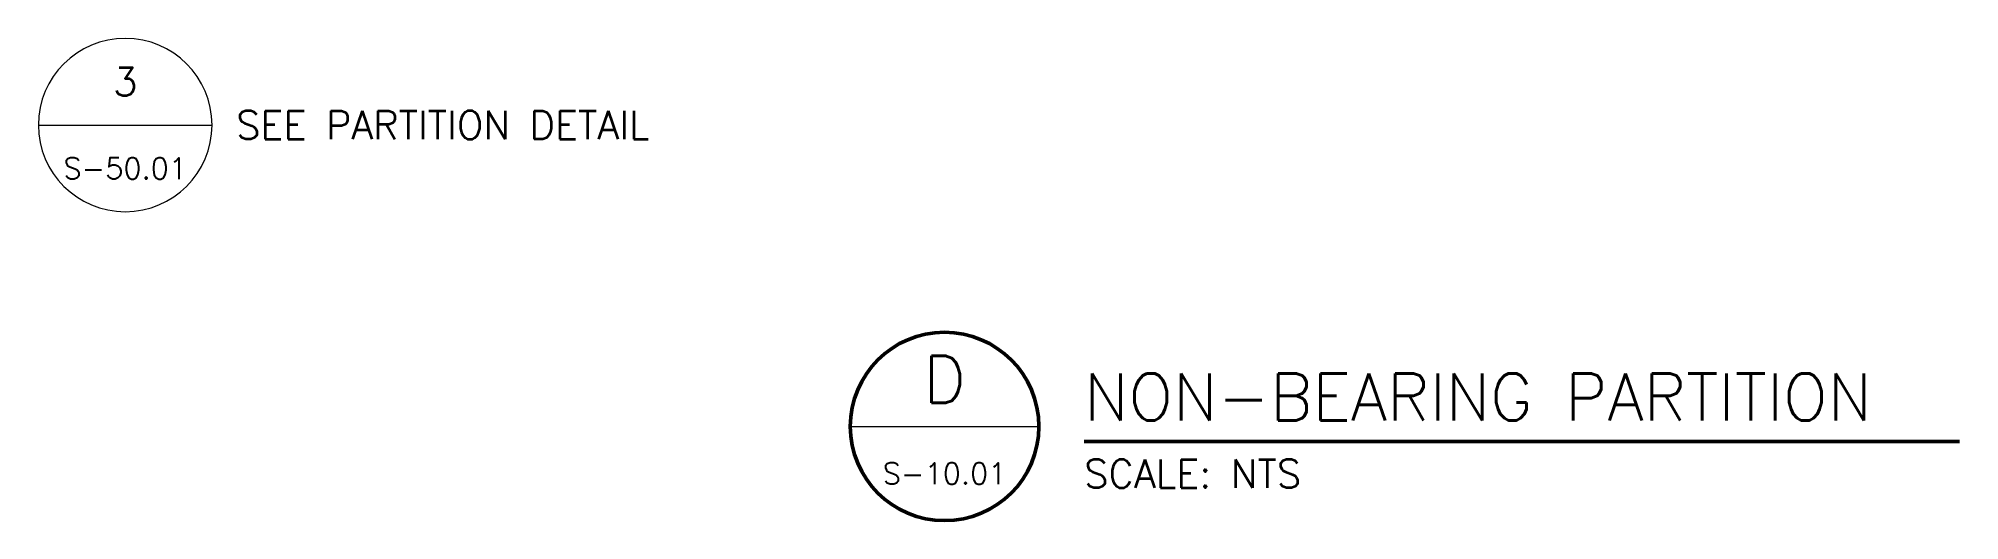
# Model space of a CAD drawing. Header units: inches. Extents: x 4.8 to 30.3, y 14.7 to 21.2.
import ezdxf
from ezdxf.enums import TextEntityAlignment as Align

# ---------------------------------------------------------------- set-up
doc = ezdxf.new("R2010")
doc.units = ezdxf.units.IN
doc.header["$MEASUREMENT"] = 0
doc.layers.add('S-ANNO-NOTE', color=7, linetype='CONTINUOUS', lineweight=18)
doc.layers.add('S-ANNO-TTLB', color=7, linetype='CONTINUOUS', lineweight=50)
doc.styles.add('KERF', font='romans.shx')

msp = doc.modelspace()

# ---------------------------------------------------------------- linework, layer by layer
at = {"layer": 'S-ANNO-NOTE', "lineweight": 18}
msp.add_lwpolyline([(4.849286, 20, 1), (7.150714, 20, 1)], format="xyb", close=True, dxfattribs=at)
for points in [[(4.849286, 20), (7.150714, 20)], [(15.613929, 15.999286), (18.113929, 15.999286)]]:
    msp.add_lwpolyline(points, dxfattribs=at)
at = {"layer": 'S-ANNO-TTLB', "lineweight": 50}
msp.add_lwpolyline([(15.613929, 15.999286, 1), (18.113929, 15.999286, 1)], format="xyb", close=True, dxfattribs=at)
msp.add_lwpolyline([(18.713929, 15.799286), (30.321071, 15.799286)], dxfattribs=at)

# ---------------------------------------------------------------- texts
at = {"layer": 'S-ANNO-NOTE', "lineweight": 18, "style": 'KERF'}
for s, height, p in [('3', 0.375, (6, 20.575357)), ('S-50.01', 0.28125, (6, 19.424643))]:
    msp.add_text(s, height=height, dxfattribs=at).set_placement(p, align=Align.MIDDLE_CENTER)
msp.add_text('SEE PARTITION DETAIL', height=0.375, dxfattribs=at).set_placement((7.470714, 20), align=Align.MIDDLE_LEFT)
at = {"layer": 'S-ANNO-TTLB', "lineweight": 50, "style": 'KERF'}
msp.add_text('D', height=0.625, dxfattribs=at).set_placement((16.863929, 16.624286), align=Align.MIDDLE_CENTER)
msp.add_text('NON-BEARING PARTITION', height=0.625, dxfattribs=at).set_placement((18.713929, 16.079286))
at = {"layer": 'S-ANNO-TTLB', "lineweight": 18, "style": 'KERF'}
msp.add_text('SCALE: NTS', height=0.375, dxfattribs=at).set_placement((18.713929, 15.184286))
msp.add_text('S-10.01', height=0.28125, dxfattribs=at).set_placement((16.863929, 15.374286), align=Align.MIDDLE_CENTER)

doc.saveas('drawing.dxf')
